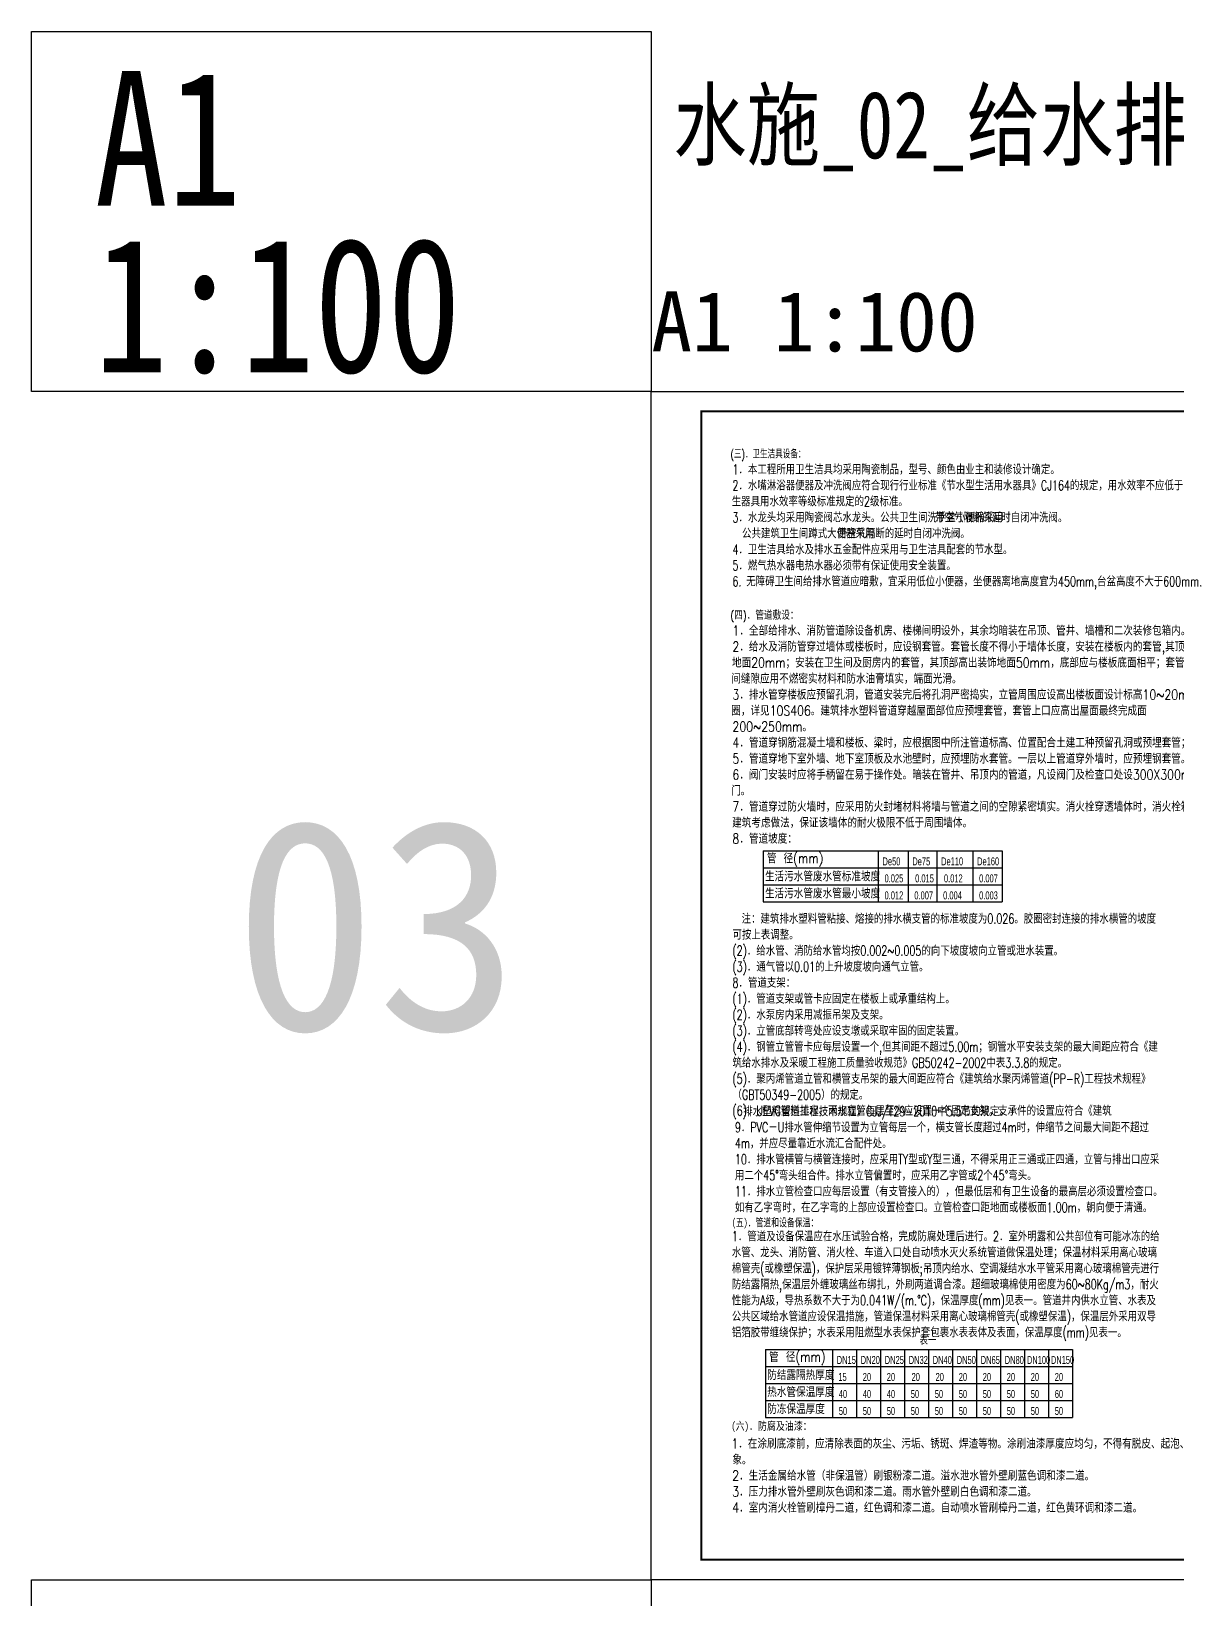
# Model space of a CAD drawing. Extents: x 27938 to 1042331, y -235042 to 1535213.
# Drawn here: x 636514 to 693836, y 873471 to 951865 of the extents above; entities that cross this region are included whole.
import ezdxf

# ---------------------------------------------------------------- set-up
doc = ezdxf.new("R2010")
doc.units = 0
doc.header["$LTSCALE"] = 1000
doc.header["$MEASUREMENT"] = 0
for name, color, linetype in [('0s_水标注', 7, 'Continuous'), ('DIM_SYMB', 3, 'Continuous'), ('PUB_TEXT', 4, 'Continuous'), ('图框', 140, 'Continuous'), ('导图字', 7, 'Continuous')]:
    doc.layers.add(name, color=color, linetype=linetype)
doc.layers.add('yichutu', color=7, linetype='Continuous', true_color=0xffffff, plot=False)
doc.styles.add('-黑体', font='simhei.ttf', dxfattribs={"width": 0.8})
doc.styles.add('_TCH_LABEL', font='simhei.ttf')
doc.styles.add('C', font='simhei.ttf')
doc.styles.add('HZ', font='txt', dxfattribs={"bigfont": 'hztxt'})
doc.styles.add('HZTXT', font='COMPLEX', dxfattribs={"width": 0.7, "bigfont": 'HZTXT'})
doc.styles.add('SHZ', font='ros.shx', dxfattribs={"width": 0.7, "bigfont": 'hztxt.shx'})
doc.styles.add('图框字体', font='', dxfattribs={"width": 0.8})
doc.styles.add('黑体', font='simhei.ttf')
doc.styles.get('图框字体').set_extended_font_data('SimSun')

# ---------------------------------------------------------------- blocks, each defined once
blk = doc.blocks.new('TK')
at = {"layer": '图框'}
blk.add_lwpolyline([(465375, 548714), (549475, 548714), (549475, 489314), (465375, 489314)], close=True, dxfattribs=at)
blk.add_lwpolyline([(465375, 548714), (549475, 548714), (549475, 489314), (465375, 489314)], close=True, dxfattribs=at)
at = {"layer": '图框', "const_width": 100}
blk.add_lwpolyline([(548475, 490314), (548475, 547714), (467875, 547714), (467875, 490314)], close=True, dxfattribs=at)
blk = doc.blocks.new('yct-841-594-84100-59399.9999999999-100-1000.0')
at = {"layer": 'yichutu', "color": 7, "true_color": 0xffffff}
blk.add_lwpolyline([(0, 0), (0, 59400), (84100, 59400), (84100, 0)], close=True, dxfattribs=at)
at = {"layer": 'yichutu', "color": 7, "true_color": 0xffffff, "style": '_TCH_LABEL'}
blk.add_text('A1 1:100', height=3000, dxfattribs=at).set_placement((0, 61400))

msp = doc.modelspace()

# ---------------------------------------------------------------- linework, layer by layer
at = {"layer": '0s_水标注', "color": 0}
for p, q in [((673115.8, 910902.6), (685054.7, 910902.6)), ((673115.8, 910902.6), (673115.8, 908352.6)), ((678864.7, 910902.6), (678864.7, 908352.6)), ((680354.7, 910902.6), (680354.7, 908352.6)), ((681794.7, 910902.6), (681794.7, 908352.6)), ((683594.7, 910902.6), (683594.7, 908352.6)), ((685054.7, 910902.6), (685054.7, 908352.6)), ((673115.8, 910052.6), (685054.7, 910052.6)), ((673115.8, 909202.6), (685054.7, 909202.6)), ((673115.8, 908352.6), (685054.7, 908352.6)), ((673227.6, 885979.2), (688576.5, 885979.2)), ((673227.6, 885979.2), (673227.6, 882579.2)), ((676576.5, 885979.2), (676576.5, 882579.2)), ((677776.5, 885979.2), (677776.5, 882579.2)), ((678976.5, 885979.2), (678976.5, 882579.2)), ((680176.5, 885979.2), (680176.5, 882579.2)), ((681376.5, 885979.2), (681376.5, 882579.2)), ((682576.5, 885979.2), (682576.5, 882579.2)), ((683776.5, 885979.2), (683776.5, 882579.2)), ((684976.5, 885979.2), (684976.5, 882579.2)), ((686176.5, 885979.2), (686176.5, 882579.2)), ((687376.5, 885979.2), (687376.5, 882579.2)), ((687376.5, 885979.2), (687376.5, 882579.2)), ((687376.5, 885979.2), (687376.5, 882579.2)), ((688576.5, 885979.2), (688576.5, 882579.2)), ((688576.5, 885979.2), (688576.5, 882579.2)), ((688576.5, 885979.2), (688576.5, 882579.2)), ((673227.6, 885129.2), (688576.5, 885129.2)), ((673227.6, 884279.2), (688576.5, 884279.2)), ((673227.6, 883429.2), (688576.5, 883429.2)), ((673227.6, 882579.2), (688576.5, 882579.2))]:
    msp.add_line(p, q, dxfattribs=at)
at = {"layer": '图框', "color": 2}
for points in [[(667514.1, 933865.3), (636514.1, 933865.3), (636514.1, 951865.3), (667514.1, 951865.3)], [(667514.1, 856465.3), (636514.1, 856465.3), (636514.1, 874465.3), (667514.1, 874465.3)]]:
    msp.add_lwpolyline(points, close=True, dxfattribs=at)

# ---------------------------------------------------------------- block references
msp.add_blockref('TK', (202139.1, 385151.7))
at = {"layer": 'yichutu'}
msp.add_blockref('yct-841-594-84100-59399.9999999999-100-1000.0', (667514.1, 874465.3), dxfattribs=at)

# ---------------------------------------------------------------- texts
at = {"layer": '0s_水标注', "color": 7, "style": 'HZTXT', "width": 0.7}
msp.add_text('(三)．卫生洁具设备：', height=399.9, dxfattribs=at).set_placement((671483, 930521.4))
at = {"layer": '0s_水标注', "color": 0}
for s, height, style, width, p in [('1．本工程所用卫生洁具均采用陶瓷制品，型号、颜色由业主和装修设计确定。', 500.025, 'HZTXT', 0.7, (671574.3, 929721.4)), ('2．水嘴淋浴器便器及冲洗阀应符合现行行业标准《节水型生活用水器具》CJ164的规定，用水效率不应低于国家现行有关卫', 500.025, 'HZTXT', 0.7, (671574.3, 928921.4)), ('生器具用水效率等级标准规定的2级标准。', 500.025, 'HZTXT', 0.7, (671535.7, 928121.4)), ('3．水龙头均采用陶瓷阀芯水龙头。公共卫生间洗手盆小便器采用', 500.025, 'HZTXT', 0.7, (671574.3, 927321.4)), ('带空气隔断的延时自闭冲洗阀。', 500, 'HZTXT', 0.7, (681708.1, 927321.4)), ('  公共建筑卫生间蹲式大便器采用', 500, 'HZTXT', 0.7, (671574.3, 926521.4)), ('带空气隔断的延时自闭冲洗阀。', 499.975, 'HZTXT', 0.7, (676827, 926521.4)), ('4．卫生洁具给水及排水五金配件应采用与卫生洁具配套的节水型。', 499.975, 'HZTXT', 0.7, (671574.3, 925721.4)), ('5．燃气热水器电热水器必须带有保证使用安全装置。', 499.975, 'HZTXT', 0.7, (671574.3, 924921.4)), ('6. 无障碍卫生间给排水管道应暗敷，宜采用低位小便器，坐便器离地高度宜为450mm,台盆高度不大于600mm.', 499.975, 'HZTXT', 0.7, (671574.3, 924121.4)), ('(四)．管道敷设：', 400, 'HZ', 0.8, (671470, 922462.2)), ('1．全部给排水、消防管道除设备机房、楼梯间明设外，其余均暗装在吊顶、管井、墙槽和二次装修包箱内。', 500, 'HZ', 0.8, (671574.3, 921662.2)), ('2．给水及消防管穿过墙体或楼板时，应设钢套管。套管长度不得小于墙体长度，安装在楼板内的套管,其顶部应高出装饰', 500, 'HZ', 0.8, (671574.3, 920862.2)), ('地面20mm；安装在卫生间及厨房内的套管，其顶部高出装饰地面50mm，底部应与楼板底面相平；套管与管道之', 500, 'HZ', 0.8, (671552.2, 920062.2)), ('间缝隙应用不燃密实材料和防水油膏填实，端面光滑。', 500, 'HZ', 0.8, (671511.3, 919262.2)), ('3．排水管穿楼板应预留孔洞，管道安装完后将孔洞严密捣实，立管周围应设高出楼板面设计标高10~20mm的阻水', 500, 'HZ', 0.8, (671574.3, 918462.2)), ('圈，详见10S406。建筑排水塑料管道穿越屋面部位应预埋套管，套管上口应高出屋面最终完成面', 500, 'HZ', 0.8, (671514.4, 917662.2)), ('200~250mm。', 500, 'HZ', 0.8, (671574.3, 916862.2)), ('4．管道穿钢筋混凝土墙和楼板、粱时，应根据图中所注管道标高、位置配合土建工种预留孔洞或预埋套管；', 500, 'HZ', 0.8, (671574.3, 916062.2)), ('5．管道穿地下室外墙、地下室顶板及水池壁时，应预埋防水套管。一层以上管道穿外墙时，应预埋钢套管。', 500, 'HZ', 0.8, (671574.3, 915262.2)), ('6．阀门安装时应将手柄留在易于操作处。暗装在管井、吊顶内的管道，凡设阀门及检查口处设300X300mm检修', 500, 'HZ', 0.8, (671574.3, 914462.2)), ('门。', 500, 'HZ', 0.8, (671508.1, 913662.2)), ('7．管道穿过防火墙时，应采用防火封堵材料将墙与管道之间的空隙紧密填实。消火栓穿透墙体时，消火栓箱嵌墙的背面由', 500, 'HZ', 0.8, (671574.3, 912862.2)), ('建筑考虑做法，保证该墙体的耐火极限不低于周围墙体。', 500, 'HZ', 0.8, (671558.5, 912062.2)), ('8．管道坡度：', 500, 'HZ', 0.8, (671574.3, 911262.2)), ('管 径(mm)', 500, 'HZ', 0.8, (673295.7, 910277.8)), ('De50', 400, 'SHZ', 0.7, (679076.7, 910175.6)), ('De75', 400, 'SHZ', 0.7, (680566.7, 910175.6)), ('De110', 400, 'SHZ', 0.7, (682006.7, 910175.6)), ('De160', 400, 'SHZ', 0.7, (683806.7, 910175.6)), ('生活污水管废水管标准坡度', 500, 'HZ', 0.8, (673200.6, 909375.4)), ('0.025', 400, 'SHZ', 0.7, (679178.7, 909325.6)), ('0.015', 400, 'SHZ', 0.7, (680709.2, 909325.6)), ('0.012', 400, 'SHZ', 0.7, (682149.2, 909325.6)), ('0.007', 400, 'SHZ', 0.7, (683908.7, 909325.6)), ('生活污水管废水管最小坡度', 500, 'HZ', 0.8, (673200.6, 908525.4)), ('0.012', 400, 'SHZ', 0.7, (679178.7, 908475.6)), ('0.007', 400, 'SHZ', 0.7, (680668.7, 908475.6)), ('0.004', 400, 'SHZ', 0.7, (682108.7, 908475.6)), ('0.003', 400, 'SHZ', 0.7, (683908.7, 908475.6)), ('管 径(mm)', 500, 'HZ', 0.8, (673407.5, 885354.4)), ('DN15', 400, 'SHZ', 0.7, (676788.6, 885252.2)), ('DN20', 400, 'SHZ', 0.7, (677988.6, 885252.2)), ('DN25', 400, 'SHZ', 0.7, (679188.6, 885252.2)), ('DN32', 400, 'SHZ', 0.7, (680388.6, 885252.2)), ('DN40', 400, 'SHZ', 0.7, (681588.6, 885252.2)), ('DN50', 400, 'SHZ', 0.7, (682788.6, 885252.2)), ('DN65', 400, 'SHZ', 0.7, (683988.6, 885252.2)), ('DN80', 400, 'SHZ', 0.7, (685188.6, 885252.2)), ('DN100', 400, 'SHZ', 0.7, (686297.2, 885252.2)), ('DN150', 400, 'SHZ', 0.7, (687497.2, 885252.2)), ('防结露隔热厚度', 500, 'HZ', 0.8, (673312.5, 884452)), ('15', 400, 'SHZ', 0.7, (676866.7, 884402.2)), ('20', 400, 'SHZ', 0.7, (678090.5, 884402.2)), ('20', 400, 'SHZ', 0.7, (679290.5, 884402.2)), ('20', 400, 'SHZ', 0.7, (680531, 884402.2)), ('20', 400, 'SHZ', 0.7, (681731, 884402.2)), ('20', 400, 'SHZ', 0.7, (682890.5, 884402.2)), ('20', 400, 'SHZ', 0.7, (684090.5, 884402.2)), ('20', 400, 'SHZ', 0.7, (685290.5, 884402.2)), ('20', 400, 'SHZ', 0.7, (686490.5, 884402.2)), ('20', 400, 'SHZ', 0.7, (687690.5, 884402.2)), ('热水管保温厚度', 500, 'HZ', 0.8, (673312.5, 883602)), ('40', 400, 'SHZ', 0.7, (676890.5, 883552.2)), ('40', 400, 'SHZ', 0.7, (678090.5, 883552.2)), ('40', 400, 'SHZ', 0.7, (679290.5, 883552.2)), ('50', 400, 'SHZ', 0.7, (680490.5, 883552.2)), ('50', 400, 'SHZ', 0.7, (681690.5, 883552.2)), ('50', 400, 'SHZ', 0.7, (682890.5, 883552.2)), ('50', 400, 'SHZ', 0.7, (684090.5, 883552.2)), ('50', 400, 'SHZ', 0.7, (685290.5, 883552.2)), ('50', 400, 'SHZ', 0.7, (686490.5, 883552.2)), ('60', 400, 'SHZ', 0.7, (687690.5, 883552.2)), ('防冻保温厚度', 500, 'HZ', 0.8, (673312.5, 882752)), ('50', 400, 'SHZ', 0.7, (676890.5, 882702.2)), ('50', 400, 'SHZ', 0.7, (678090.5, 882702.2)), ('50', 400, 'SHZ', 0.7, (679290.5, 882702.2)), ('50', 400, 'SHZ', 0.7, (680490.5, 882702.2)), ('50', 400, 'SHZ', 0.7, (681690.5, 882702.2)), ('50', 400, 'SHZ', 0.7, (682890.5, 882702.2)), ('50', 400, 'SHZ', 0.7, (684090.5, 882702.2)), ('50', 400, 'SHZ', 0.7, (685290.5, 882702.2)), ('50', 400, 'SHZ', 0.7, (686490.5, 882702.2)), ('50', 400, 'SHZ', 0.7, (687690.5, 882702.2)), ('(六)．防腐及油漆：', 400, '-黑体', 0.8, (671516.7, 881951.8))]:
    msp.add_text(s, height=height, dxfattribs=dict(at, style=style, width=width)).set_placement(p)
at = {"layer": '0s_水标注', "style": 'HZ', "width": 0.8}
for s, p in [('1．在涂刷底漆前，应清除表面的灰尘、污垢、锈斑、焊渣等物。涂刷油漆厚度应均匀，不得有脱皮、起泡、流淌和漏涂现', (671518.6, 881021.3)), ('象。', (671569.7, 880221.3)), ('2．生活金属给水管（非保温管）刷银粉漆二道。溢水泄水管外壁刷蓝色调和漆二道。', (671561.5, 879421.3)), ('3．压力排水管外壁刷灰色调和漆二道。雨水管外壁刷白色调和漆二道。', (671561.5, 878621.3)), ('4．室内消火栓管刷樟丹二道，红色调和漆二道。自动喷水管刷樟丹二道，红色黄环调和漆二道。', (671561.5, 877821.3))]:
    msp.add_text(s, height=500, dxfattribs=at).set_placement(p)
at = {"layer": '0s_水标注', "color": 0, "char_height": 500, "width": 21570.464, "attachment_point": 1, "line_spacing_factor": 0.96, "style": 'HZTXT'}
for s, insert in [('\\pi458.3;注：建筑排水塑料管粘接、熔接的排水横支管的标准坡度为0.026。胶圈密封连接的排水横管的坡度可按上表调整。\\P\\pi0;(2)．给水管、消防给水管均按0.002~0.005的向下坡度坡向立管或泄水装置。\\P(3)．通气管以0.01的上升坡度坡向通气立管。\\P8．管道支架：\\P(1)．管道支架或管卡应固定在楼板上或承重结构上。\\P(2)．水泵房内采用减振吊架及支架。\\P(3)．立管底部转弯处应设支墩或采取牢固的固定装置。\\P(4)．钢管立管管卡应每层设置一个,但其间距不超过5.00m；钢管水平安装支架的最大间距应符合《建筑给水排水及采暖工程施工质量验收规范》GB50242-2002中表3.3.8的规定。\\P(5)．聚丙烯管道立管和横管支吊架的最大间距应符合《建筑给水聚丙烯管道(PP-R)工程技术规程》（GBT50349-2005）的规定。\\P(6)．UPVC塑料排水、雨水立管每层至少应设置一个固定支架，支承件的设置应符合《建筑', (671574.3, 907762.2)), ('{\\W1.22213; }排水塑料管道工程技术规程》CJJ/T29-2010中5.5节的规定。\\P9．PVC－U排水管伸缩节设置为立管每层一个，横支管长度超过4m时，伸缩节之间最大间距不超过4m，并应尽量靠近水流汇合配件处。\\P10．排水管横管与横管连接时，应采用TY型或Y型三通，不得采用正三通或正四通，立管与排出口应采用二个45°弯头组合件。排水立管偏置时，应采用乙字管或2个45°弯头。\\P11．排水立管检查口应每层设置（有支管接入的），但最低层和有卫生设备的最高层必须设置检查口。如有乙字弯时，在乙字弯的上部应设置检查口。立管检查口距地面或楼板面1.00m，朝向便于清通。', (671694.3, 898132.2)), ('{\\fSimHei|b0|i0|c134|p2;\\H0.8x;(五)．管道和设备保温：}\\P1．管道及设备保温应在水压试验合格，完成防腐处理后进行。2．室外明露和公共部位有可能冰冻的给水管、龙头、消防管、消火栓、车道入口处自动喷水灭火系统管道做保温处理；保温材料采用离心玻璃棉管壳(或橡塑保温)，保护层采用镀锌薄钢板;吊顶内给水、空调凝结水水平管采用离心玻璃棉管壳进行防结露隔热,保温层外缠玻璃丝布绑扎，外刷两道调合漆。超细玻璃棉使用密度为60~80Kg/m3，耐火性能为A级，导热系数不大于为0.041W/(m.°C)，保温厚度(mm)见表一。管道井内供水立管、水表及公共区域给水管道应设保温措施，管道保温材料采用离心玻璃棉管壳(或橡塑保温)，保温层外采用双导铝箔胶带缠绕保护；水表采用阻燃型水表保护套包裹水表表体及表面，保温厚度(mm)见表一。', (671544.3, 892523.8))]:
    msp.add_mtext(s, dxfattribs=dict(at, insert=insert))
at = {"layer": 'DIM_SYMB', "color": 6, "style": 'C'}
msp.add_text('03', height=10514.77, dxfattribs=at).set_placement((646631, 901949.2))
at = {"layer": 'PUB_TEXT', "color": 0, "style": '图框字体', "width": 0.75}
msp.add_text('表一', height=400, dxfattribs=at).set_placement((680928.8, 886254))
at = {"layer": '图框', "color": 2, "style": '黑体', "width": 0.8}
for s, p in [('A1', (639677.3, 943148.1)), ('1:100', (639677.3, 934822))]:
    msp.add_text(s, height=6729.45, dxfattribs=at).set_placement(p)
at = {"layer": '导图字', "color": 1, "style": '黑体', "width": 0.8}
msp.add_text('水施_02_给水排水施工图设计说明（一）_A1', height=3364.726, dxfattribs=at).set_placement((668615.1, 945517))

doc.saveas('drawing.dxf')
